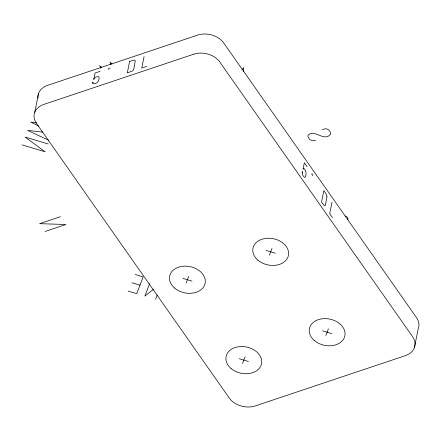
<?xml version="1.0" encoding="UTF-8"?>
<svg xmlns="http://www.w3.org/2000/svg" width="441" height="441" viewBox="0 0 441 441"><rect width="100%" height="100%" fill="white"/><g stroke="black" fill="none" stroke-linecap="round" stroke-linejoin="round"><path stroke-width="0.66" d="M302.19 172.916L302.322 171.599C301.92 173.726 302.84 176.367 304.775 177.431L305.189 177.26C306.517 174.443 306.484 170.777 304.036 168.578L303.584 168.445L303.017 169.3L304.351 162.757L307.173 166.775M92.836 83.321L92.886 82.213L92.836 83.321L93.222 83.74C96.86 84.485 99.688 80.527 99.071 77.109L98.663 76.701C96.7 76.348 94.269 77.539 93.718 79.562L95.047 73.013L100.046 71.337M243.267 71.674L243.702 67.649L242.026 69.722M34.729 112.317L38.615 93.216M108.469 69.424L108.701 68.294M109.781 68.983L110.013 67.853M144.08 56.602L141.748 68.052L146.732 66.387M311.842 174.68L312.068 173.55M312.581 175.733L312.807 174.608M332.023 202.199L329.692 213.648L332.503 217.65M414.364 347.784L418.25 328.683A19.31 14.283 11.5 0 0 416.48 317.575L223.675 42.92A19.31 14.283 11.5 0 0 197.607 35.104L47.645 85.345A19.31 14.283 11.5 0 0 37.97 98.139M149.604 283.668L144.852 296.093L153.424 289.313M155.585 299.312L157.25 294.963M186.108 283.089L188.671 276.38M269.418 255.179L271.987 248.465M242.539 363.478L245.102 356.763M325.849 335.562L328.418 328.854M60.434 216.696L39.602 223.675L65.907 224.497L45.081 231.475M322.184 129.61L325.425 128.778A3.87 2.861 11.5 0 1 328.203 129.599A8.903 6.582 11.5 0 1 330.7 133.154L330.568 134.235C324.141 142.377 314.323 128.386 308.038 135.304L307.917 136.401A8.903 6.582 11.5 0 0 310.409 139.951L313.193 140.762L315.585 140.227M42.882 132.102L27.551 130.382L48.753 140.271M36.824 122.951L30.749 122.03L38.499 126.043M48.08 143.959L25.038 137.052L45.092 151.776L22.05 144.863M266.094 250.438L275.311 253.206M182.778 278.354L191.995 281.115M135.205 274.5L143.149 276.882L136.732 293.656L128.116 291.077M322.525 330.827L331.742 333.589M132.035 282.786L139.984 285.167M239.209 358.737L248.426 361.499M345.127 215.985L346.505 216.625A3.87 2.861 11.5 0 1 347.932 218.642A8.903 6.582 11.5 0 1 347.833 219.767M101.728 67.407L99.677 65.582L100.741 68.079M112.003 64.039L110.029 62.115L110.934 64.667M326.979 196.559L325.403 205.01A2.96 1.229 71.5 0 1 324.157 205.567L321.533 202.028L323.865 190.573L326.428 194.42L326.979 196.559M129.626 61.442L127.295 72.897L131.92 71.205A2.96 1.571 -35.1 0 0 133.838 68.879L135.326 60.654L134.191 60.059L129.626 61.442M193.72 54.204L43.758 104.445A19.31 14.283 11.5 0 0 36.498 123.425L229.303 398.08A19.31 14.283 11.5 0 0 255.372 405.896L405.334 355.655A19.31 14.283 11.5 0 0 412.594 336.676L219.789 62.021A19.31 14.283 11.5 0 0 193.72 54.204M314.328 340.513A18.103 13.39 11.5 0 0 344.415 337.387A18.103 13.39 11.5 0 0 322.658 318.722A18.103 13.39 11.5 0 0 314.328 340.513M174.581 288.039A18.103 13.39 11.5 0 0 204.668 284.914A18.103 13.39 11.5 0 0 182.916 266.248A18.103 13.39 11.5 0 0 174.581 288.039M231.012 368.428A18.103 13.39 11.5 0 0 261.1 365.302A18.103 13.39 11.5 0 0 239.347 346.632A18.103 13.39 11.5 0 0 231.012 368.428M257.897 260.129A18.103 13.39 11.5 0 0 287.984 257.004A18.103 13.39 11.5 0 0 266.226 238.333A18.103 13.39 11.5 0 0 257.897 260.129"/></g></svg>
